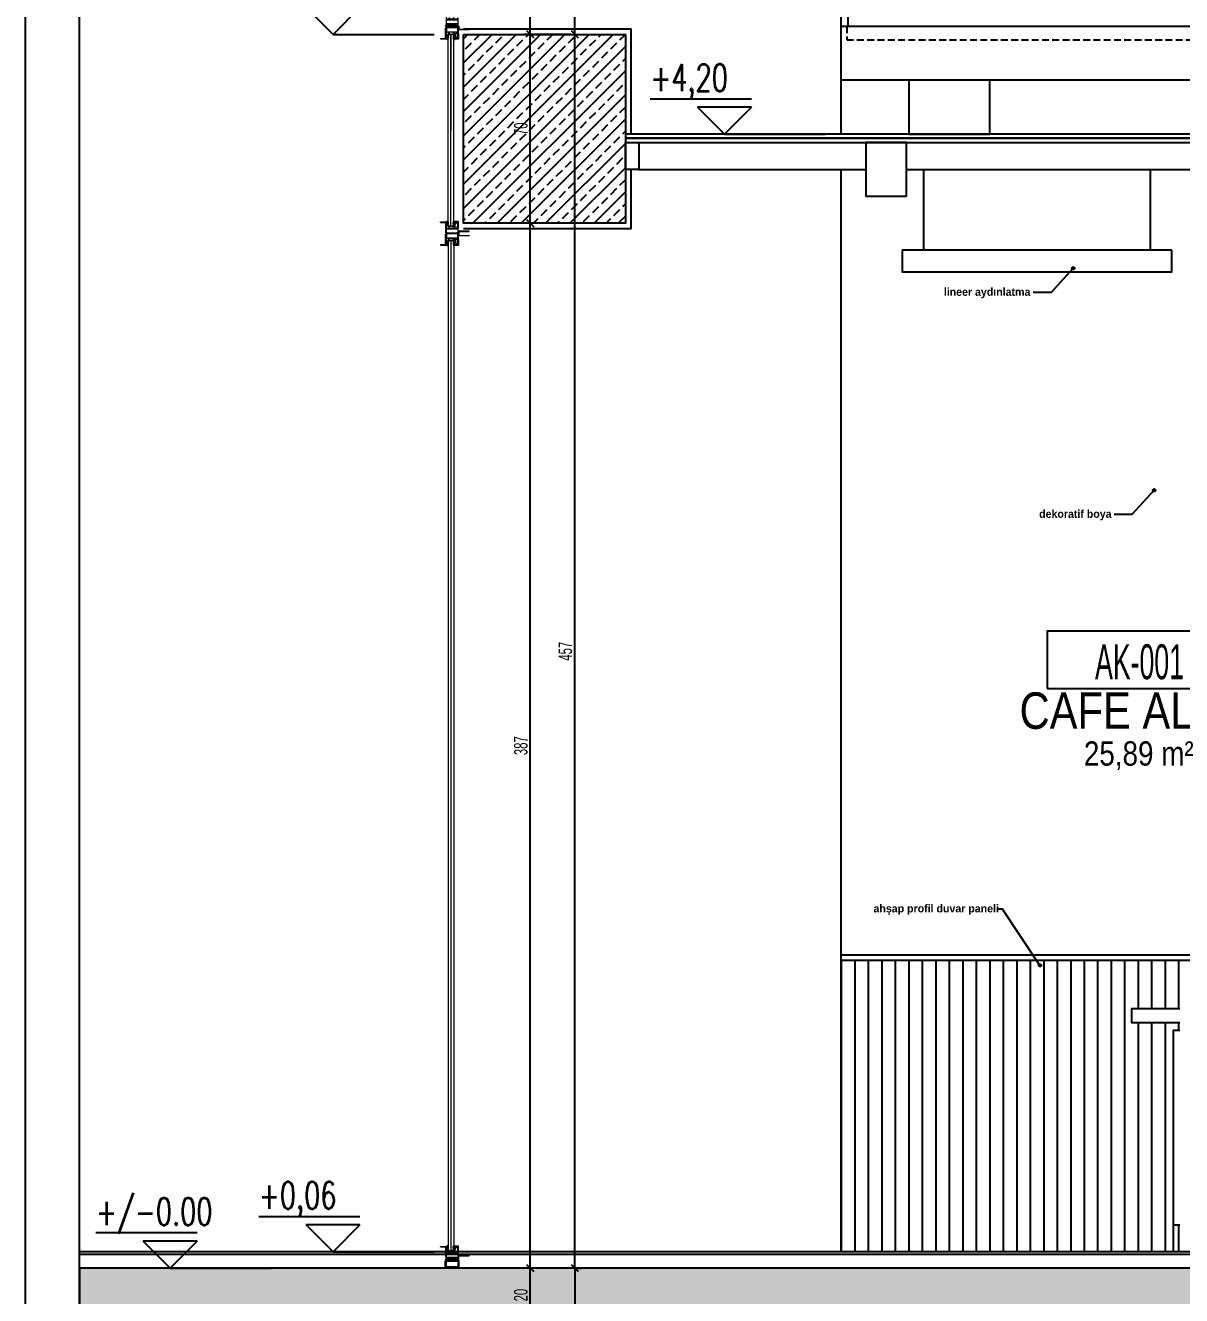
# Model space of a CAD drawing. Header units: millimetres. Extents: x 933584 to 974011, y 4545988 to 4553664.
# Drawn here: x 941327.4 to 941755.8, y 4547008.6 to 4547479.1 of the extents above; entities that cross this region are included whole.
import ezdxf
from ezdxf.enums import TextEntityAlignment as Align

# ---------------------------------------------------------------- set-up
doc = ezdxf.new("R2010")
doc.units = ezdxf.units.MM
doc.set_wipeout_variables(frame=1)
doc.header["$PDMODE"] = 35
for name, pattern in [('568_AVN_KES_01$0$HIDDEN', [0.375, 0.25, -0.125]), ('CENTER', [2, 1.25, -0.25, 0.25, -0.25]), ('CONTINUA', [0]), ('DOT2', [3.175, 0, -3.175]), ('HIDDEN', [9.525, 6.35, -3.175])]:
    doc.linetypes.add(name, pattern=pattern)
doc.layers.get('0').update_dxf_attribs({"color": 255})
doc.layers.get('Defpoints').update_dxf_attribs({"color": 8})
for name, color, linetype in [('0-DMS-50', 143, 'Continuous'), ('0-HSL-HTC_200', 1, 'Continuous'), ('0-HSL-SLD', 252, 'Continuous'), ('0-LNS-SLN', 6, 'Continuous'), ('0-LNS-SPL', 13, '568_AVN_KES_01$0$HIDDEN'), ('0-LNS-VLF', 11, 'Continuous'), ('0-TXT-PBX', 6, 'Continuous'), ('0-TXT-PTX_50', 8, 'Continuous'), ('2-SPS-RCN', 2, 'Continuous'), ('2-SPS-STC', 3, 'Continuous')]:
    doc.layers.add(name, color=color, linetype=linetype)
for name, color, linetype, lineweight in [('al', 7, 'Continuous', 5), ('cl', 7, 'Continuous', 5), ('CM', 4, 'Continuous', 5), ('PL', 1, 'Continuous', 5), ('TİBA_KOT', 171, 'Continuous', 25)]:
    doc.layers.add(name, color=color, linetype=linetype, lineweight=lineweight)
doc.styles.add('Century Gothic_B_3', font='GOTHICB.TTF', dxfattribs={"height": 4})
doc.styles.add('dim_romans_50', font='swissl.ttf', dxfattribs={"width": 0.6, "height": 5})
doc.styles.add('MAHAL YAZISI', font='ARIALN.TTF', dxfattribs={"width": 0.8})
doc.styles.get("Standard").update_dxf_attribs({"font": 'times.ttf'})
doc.styles.add('T_General', font='simplxtw.shx', dxfattribs={"width": 0.7, "height": 200})
doc.dimstyles.new('ONK_dim 1_50', dxfattribs={"dimscale": 5, "dimtxt": 4, "dimasz": 0.5, "dimexe": 0.5, "dimexo": 0.5, "dimgap": 0.2, "dimtad": 1, "dimdec": 1, "dimrnd": 0.5, "dimzin": 9, "dimtxsty": 'dim_romans_50', "dimblk": 'OBLIQUE', "dimcen": 1, "dimclre": 256, "dimclrt": 256, "dimazin": 2, "dimtfac": 1, "dimtdec": 1, "dimtix": 1, "dimtmove": 2, "dimatfit": 3, "dimldrblk": 'OBLIQUE', "dimfxl": 3, "dimfxlon": 1, "dimarcsym": 0})
pattern_1 = [(45, (946624.9096, 4556812.099), (-4.490128, 4.490128), []), (45, (946629.4, 4556812.099), (-4.490128, 4.490128), [3.175, -1.5875])]

# ---------------------------------------------------------------- blocks, each defined once
blk = doc.blocks.new('90-5396-flatten-5')
at = {"layer": 'al', "linetype": 'CONTINUA'}
blk.add_lwpolyline([(-4.35, 1.2), (-4.1, 1.2), (-4.1, 1.46), (-4.2, 1.46), (-4.2, 1.35), (-4.35, 1.35), (-4.35, 1.85), (-4.2, 1.85), (-4.2, 1.74), (-4.1, 1.74), (-4.1, 2), (-4.5, 2), (-4.5, -2.72), (-4.29, -2.72), (-4.2, -2.57), (-4.35, -2.57), (-4.35, -2.27), (-3.51, -2.27), (-3.48, -2.24), (-3.45, -2.27), (-1.03, -2.27), (-1, -2.24), (-0.97, -2.27), (-0.15, -2.27), (-0.15, -2.57), (-0.3, -2.57), (-0.21, -2.72), (0, -2.72), (0, 0), (-0.21, 0), (-0.3, -0.15), (-0.15, -0.15), (-0.15, -0.45), (-1.65, -0.45), (-1.65, -0.15), (-1.5, -0.15), (-1.59, 0), (-1.86, 0), (-1.95, -0.15), (-1.8, -0.15), (-1.8, -0.45), (-3.3, -0.45), (-3.3, -0.15), (-3.15, -0.15), (-3.24, 0), (-3.45, 0), (-3.45, -0.45), (-4.15, -0.45, -0.414214), (-4.35, -0.25)], format="xyb", close=True, dxfattribs=at)
at = {"layer": 'al'}
blk.add_lwpolyline([(-0.15, -2.12), (-4.35, -2.12), (-4.35, -0.6), (-0.15, -0.6)], close=True, dxfattribs=at)
blk = doc.blocks.new('142005-flatten-9')
blk.add_lwpolyline([(0.18, 0.02, -0.610741), (0.21, 0.04), (0.33, -0.11, 0.909168), (0.37, -0.07), (0.18, 0.21), (0.18, 0.42, -0.610741), (0.21, 0.44), (0.33, 0.29, 0.909168), (0.37, 0.33), (0.18, 0.61), (0.18, 0.71, 0.414214), (0.16, 0.73), (0.02, 0.73, 0.414214), (0, 0.71), (0, 0.26), (-0.12, 0.26), (-0.12, 0.31, 0.751626), (-0.17, 0.32), (-0.24, 0.18, 0.289411), (-0.24, 0.08), (-0.17, -0.06, 0.751626), (-0.12, -0.05), (-0.12, 0), (0, 0), (0, -0.3), (-0.12, -0.3, 0.729303), (-0.14, -0.35, -0.080087), (0.31, -0.76, 1.549214), (0.36, -0.73), (0.21, -0.31, 0.005518), (0.18, -0.21)], format="xyb", close=True)
blk = doc.blocks.new('142005-flatten-10')
blk.add_lwpolyline([(-0.18, 0.02, 0.610741), (-0.21, 0.04), (-0.33, -0.11, -0.909168), (-0.37, -0.07), (-0.18, 0.21), (-0.18, 0.42, 0.610741), (-0.21, 0.44), (-0.33, 0.29, -0.909168), (-0.37, 0.33), (-0.18, 0.61), (-0.18, 0.71, -0.414214), (-0.16, 0.73), (-0.02, 0.73, -0.414214), (0, 0.71), (0, 0.26), (0.12, 0.26), (0.12, 0.31, -0.751626), (0.17, 0.32), (0.24, 0.18, -0.289411), (0.24, 0.08), (0.17, -0.06, -0.751626), (0.12, -0.05), (0.12, 0), (0, 0), (0, -0.3), (0.12, -0.3, -0.729303), (0.14, -0.35, 0.080087), (-0.31, -0.76, -1.549214), (-0.36, -0.73), (-0.21, -0.31, -0.005518), (-0.18, -0.21)], format="xyb", close=True)
blk = doc.blocks.new('85-3879T-flatten-5')
blk.add_lwpolyline([(-0.17, -0.15, -0.402552), (-0.12, -0.2), (-0.05, -1.85, -0.425972), (-0.1, -1.9), (-0.3, -1.9, 0.414214), (-0.35, -1.95), (-0.35, -2.21), (-0.42, -2.33, 0.414214), (-0.41, -2.39), (-0.39, -2.4, 0.414214), (-0.34, -2.38), (-0.22, -2.18), (-0.25, -2.15), (-0.25, -2), (0.05, -2), (0, 0), (-1.3, 0), (-1.3, -0.26), (-1.2, -0.26), (-1.2, -0.15), (-1.05, -0.15), (-1.05, -0.65), (-1.2, -0.65), (-1.2, -0.54), (-1.3, -0.54), (-1.3, -1.96, -0.414214), (-1.35, -2.01), (-1.4, -2.01, 0.414214), (-1.45, -2.06), (-1.45, -2.17), (-1.55, -2.17), (-1.4, -2.43, 0.414214), (-1.35, -2.45), (-1.33, -2.44, 0.414214), (-1.31, -2.38), (-1.34, -2.33), (-1.34, -2.12, 0.394805), (-1.2, -1.97), (-1.2, -0.8, -0.414214), (-1.15, -0.75), (-1, -0.75, 0.414214), (-0.95, -0.7), (-0.95, -0.2, -0.414214), (-0.9, -0.15)], format="xyb", close=True)
blk = doc.blocks.new('90-5396-flatten-6')
at = {"layer": 'al', "linetype": 'CONTINUA'}
blk.add_lwpolyline([(-4.35, 1.2), (-4.1, 1.2), (-4.1, 1.46), (-4.2, 1.46), (-4.2, 1.35), (-4.35, 1.35), (-4.35, 1.85), (-4.2, 1.85), (-4.2, 1.74), (-4.1, 1.74), (-4.1, 2), (-4.5, 2), (-4.5, -2.72), (-4.29, -2.72), (-4.2, -2.57), (-4.35, -2.57), (-4.35, -2.27), (-3.51, -2.27), (-3.48, -2.24), (-3.45, -2.27), (-1.03, -2.27), (-1, -2.24), (-0.97, -2.27), (-0.15, -2.27), (-0.15, -2.57), (-0.3, -2.57), (-0.21, -2.72), (0, -2.72), (0, 0), (-0.21, 0), (-0.3, -0.15), (-0.15, -0.15), (-0.15, -0.45), (-1.65, -0.45), (-1.65, -0.15), (-1.5, -0.15), (-1.59, 0), (-1.86, 0), (-1.95, -0.15), (-1.8, -0.15), (-1.8, -0.45), (-3.3, -0.45), (-3.3, -0.15), (-3.15, -0.15), (-3.24, 0), (-3.45, 0), (-3.45, -0.45), (-4.15, -0.45, -0.414214), (-4.35, -0.25)], format="xyb", close=True, dxfattribs=at)
at = {"layer": 'al'}
blk.add_lwpolyline([(-0.15, -2.12), (-4.35, -2.12), (-4.35, -0.6), (-0.15, -0.6)], close=True, dxfattribs=at)
blk = doc.blocks.new('142005-flatten-11')
blk.add_lwpolyline([(0.18, 0.02, -0.610741), (0.21, 0.04), (0.33, -0.11, 0.909168), (0.37, -0.07), (0.18, 0.21), (0.18, 0.42, -0.610741), (0.21, 0.44), (0.33, 0.29, 0.909168), (0.37, 0.33), (0.18, 0.61), (0.18, 0.71, 0.414214), (0.16, 0.73), (0.02, 0.73, 0.414214), (0, 0.71), (0, 0.26), (-0.12, 0.26), (-0.12, 0.31, 0.751626), (-0.17, 0.32), (-0.24, 0.18, 0.289411), (-0.24, 0.08), (-0.17, -0.06, 0.751626), (-0.12, -0.05), (-0.12, 0), (0, 0), (0, -0.3), (-0.12, -0.3, 0.729303), (-0.14, -0.35, -0.080087), (0.31, -0.76, 1.549214), (0.36, -0.73), (0.21, -0.31, 0.005518), (0.18, -0.21)], format="xyb", close=True)
blk = doc.blocks.new('142005-flatten-12')
blk.add_lwpolyline([(-0.18, 0.02, 0.610741), (-0.21, 0.04), (-0.33, -0.11, -0.909168), (-0.37, -0.07), (-0.18, 0.21), (-0.18, 0.42, 0.610741), (-0.21, 0.44), (-0.33, 0.29, -0.909168), (-0.37, 0.33), (-0.18, 0.61), (-0.18, 0.71, -0.414214), (-0.16, 0.73), (-0.02, 0.73, -0.414214), (0, 0.71), (0, 0.26), (0.12, 0.26), (0.12, 0.31, -0.751626), (0.17, 0.32), (0.24, 0.18, -0.289411), (0.24, 0.08), (0.17, -0.06, -0.751626), (0.12, -0.05), (0.12, 0), (0, 0), (0, -0.3), (0.12, -0.3, -0.729303), (0.14, -0.35, 0.080087), (-0.31, -0.76, -1.549214), (-0.36, -0.73), (-0.21, -0.31, -0.005518), (-0.18, -0.21)], format="xyb", close=True)
blk = doc.blocks.new('85-3879T-flatten-6')
blk.add_lwpolyline([(-0.17, -0.15, -0.402552), (-0.12, -0.2), (-0.05, -1.85, -0.425972), (-0.1, -1.9), (-0.3, -1.9, 0.414214), (-0.35, -1.95), (-0.35, -2.21), (-0.42, -2.33, 0.414214), (-0.41, -2.39), (-0.39, -2.4, 0.414214), (-0.34, -2.38), (-0.22, -2.18), (-0.25, -2.15), (-0.25, -2), (0.05, -2), (0, 0), (-1.3, 0), (-1.3, -0.26), (-1.2, -0.26), (-1.2, -0.15), (-1.05, -0.15), (-1.05, -0.65), (-1.2, -0.65), (-1.2, -0.54), (-1.3, -0.54), (-1.3, -1.96, -0.414214), (-1.35, -2.01), (-1.4, -2.01, 0.414214), (-1.45, -2.06), (-1.45, -2.17), (-1.55, -2.17), (-1.4, -2.43, 0.414214), (-1.35, -2.45), (-1.33, -2.44, 0.414214), (-1.31, -2.38), (-1.34, -2.33), (-1.34, -2.12, 0.394805), (-1.2, -1.97), (-1.2, -0.8, -0.414214), (-1.15, -0.75), (-1, -0.75, 0.414214), (-0.95, -0.7), (-0.95, -0.2, -0.414214), (-0.9, -0.15)], format="xyb", close=True)
blk = doc.blocks.new('cvbxdb')
at = {"layer": '0-DMS-50'}
h = blk.add_hatch(dxfattribs=at)
h.set_pattern_fill('DELTA', color=256, scale=0.03)
h.set_pattern_definition([(30, (-20031.252, -6621.5032), (8e-09, 4.571999986), [1.524, -3.048]), (30, (-20032.572, -6619.2172), (8e-09, 4.571999986), [1.524, -3.048]), (90, (-20031.252, -6618.4552), (-3.95946813, 2.286), [1.524, -3.048]), (90, (-20028.6125, -6618.4552), (-3.95946813, 2.286), [1.524, -3.048]), (150, (-20031.252, -6621.5032), (-3.959468138, -2.285999986), [1.524, -3.048]), (150, (-20032.572, -6619.2172), (-3.959468138, -2.285999986), [1.524, -3.048])])
h.paths.add_polyline_path([(949733.34, 4544435.16), (949733.88, 4544439.24), (949733.34, 4544443.32), (949731.76, 4544447.13), (949729.26, 4544450.39), (949725.99, 4544452.9), (949722.19, 4544454.47), (949718.11, 4544455.01), (949484.51, 4544455.01), (949480.43, 4544454.47), (949476.63, 4544452.9), (949473.36, 4544450.39), (949470.86, 4544447.13), (949469.28, 4544443.32), (949468.75, 4544439.24), (949469.28, 4544435.16), (949470.86, 4544431.36), (949473.36, 4544428.1), (949476.63, 4544425.59), (949480.43, 4544424.02), (949484.51, 4544423.48), (949718.11, 4544423.48), (949722.19, 4544424.02), (949725.99, 4544425.59), (949729.26, 4544428.1), (949731.76, 4544431.36)])
blk.add_lwpolyline([(949458.81, 4544397.24), (949458.81, 4544400.74, -0.414214), (949460.81, 4544402.74), (949741.81, 4544402.74, -0.414214), (949743.81, 4544400.74), (949743.81, 4544397.24)], format="xyb", dxfattribs=at)
at = {"layer": '0-LNS-SLN'}
for p, q in [((949472.84, 4544450.91), (949476.26, 4544453.53)), ((949476.63, 4544452.9), (949473.36, 4544450.39)), ((949476.26, 4544453.53), (949480.24, 4544455.18)), ((949480.43, 4544454.47), (949476.63, 4544452.9)), ((949480.24, 4544455.18), (949484.51, 4544455.74)), ((949484.51, 4544455.01), (949480.43, 4544454.47)), ((949718.11, 4544455.74), (949484.51, 4544455.74)), ((949718.11, 4544455.01), (949484.51, 4544455.01)), ((949718.11, 4544455.74), (949722.38, 4544455.18)), ((949722.19, 4544454.47), (949718.11, 4544455.01)), ((949725.99, 4544452.9), (949722.19, 4544454.47)), ((949722.38, 4544455.18), (949726.36, 4544453.53)), ((949729.26, 4544450.39), (949725.99, 4544452.9)), ((949726.36, 4544453.53), (949729.78, 4544450.91)), ((949470.22, 4544447.49), (949472.84, 4544450.91)), ((949473.36, 4544450.39), (949470.86, 4544447.13)), ((949731.76, 4544447.13), (949729.26, 4544450.39)), ((949729.78, 4544450.91), (949732.4, 4544447.49)), ((949468.01, 4544439.24), (949468.57, 4544443.52)), ((949468.57, 4544443.52), (949470.22, 4544447.49)), ((949470.86, 4544447.13), (949469.28, 4544443.32)), ((949733.34, 4544443.32), (949731.76, 4544447.13)), ((949732.4, 4544447.49), (949734.05, 4544443.52)), ((949734.05, 4544443.52), (949734.61, 4544439.24)), ((949468.57, 4544434.97), (949468.01, 4544439.24)), ((949469.28, 4544443.32), (949468.75, 4544439.24)), ((949468.75, 4544439.24), (949469.28, 4544435.16)), ((949733.88, 4544439.24), (949733.34, 4544443.32)), ((949733.34, 4544435.16), (949733.88, 4544439.24)), ((949734.61, 4544439.24), (949734.05, 4544434.97)), ((949470.22, 4544430.99), (949468.57, 4544434.97)), ((949469.28, 4544435.16), (949470.86, 4544431.36)), ((949731.76, 4544431.36), (949733.34, 4544435.16)), ((949734.05, 4544434.97), (949732.4, 4544430.99)), ((949472.84, 4544427.58), (949470.22, 4544430.99)), ((949470.86, 4544431.36), (949473.36, 4544428.1)), ((949729.26, 4544428.1), (949731.76, 4544431.36)), ((949732.4, 4544430.99), (949729.78, 4544427.58)), ((949476.26, 4544424.96), (949472.84, 4544427.58)), ((949473.36, 4544428.1), (949476.63, 4544425.59)), ((949480.24, 4544423.31), (949476.26, 4544424.96)), ((949476.63, 4544425.59), (949480.43, 4544424.02)), ((949722.19, 4544424.02), (949725.99, 4544425.59)), ((949726.36, 4544424.96), (949722.38, 4544423.31)), ((949725.99, 4544425.59), (949729.26, 4544428.1)), ((949729.78, 4544427.58), (949726.36, 4544424.96)), ((949484.51, 4544422.74), (949480.24, 4544423.31)), ((949480.43, 4544424.02), (949484.51, 4544423.48)), ((949484.51, 4544423.48), (949718.11, 4544423.48)), ((949484.51, 4544422.74), (949718.11, 4544422.74)), ((949718.11, 4544423.48), (949722.19, 4544424.02)), ((949722.38, 4544423.31), (949718.11, 4544422.74))]:
    blk.add_line(p, q, dxfattribs=at)
blk.add_lwpolyline([(949733.34, 4544435.16), (949733.88, 4544439.24), (949733.34, 4544443.32), (949731.76, 4544447.13), (949729.26, 4544450.39), (949725.99, 4544452.9), (949722.19, 4544454.47), (949718.11, 4544455.01), (949484.51, 4544455.01), (949480.43, 4544454.47), (949476.63, 4544452.9), (949473.36, 4544450.39), (949470.86, 4544447.13), (949469.28, 4544443.32), (949468.75, 4544439.24), (949469.28, 4544435.16), (949470.86, 4544431.36), (949473.36, 4544428.1), (949476.63, 4544425.59), (949480.43, 4544424.02), (949484.51, 4544423.48), (949718.11, 4544423.48), (949722.19, 4544424.02), (949725.99, 4544425.59), (949729.26, 4544428.1), (949731.76, 4544431.36)], close=True, dxfattribs=at)
for points in [[(949746.31, 4544397.24), (949746.31, 4544377.24), (949456.31, 4544377.24), (949456.31, 4544397.24), (949746.31, 4544397.24)], [(949481.31, 4544377.24), (949481.31, 4544357.24), (949511.31, 4544357.24), (949511.31, 4544377.24)], [(949616.31, 4544377.24), (949616.31, 4544357.24), (949586.31, 4544357.24), (949586.31, 4544377.24)], [(949721.31, 4544377.24), (949721.31, 4544357.24), (949691.31, 4544357.24), (949691.31, 4544377.24)]]:
    blk.add_lwpolyline(points, dxfattribs=at)
at = {"layer": '0-LNS-SLN', "linetype": 'HIDDEN', "ltscale": 0.4}
blk.add_lwpolyline([(949458.31, 4544397.24), (949458.31, 4544392.24), (949744.31, 4544392.24), (949744.31, 4544397.24)], dxfattribs=at)
blk = doc.blocks.new('MAHAL_KODU')
at = {"layer": '0-TXT-PTX_50'}
for tag, height, p in [('MEKAN_ADI', 0.3, (0, -0.65)), ('ALAN', 0.2, (0, -0.95))]:
    blk.add_attdef(tag, text='', height=height, dxfattribs=at).set_placement(p, align=Align.MIDDLE_CENTER)
at = {"linetype": 'DOT2', "ltscale": 10000}
blk.add_wipeout([(-0.748, 0.049), (0.721, 0.049), (0.722, -0.423), (-0.752, -0.425)], dxfattribs=at)
at = {"layer": '0-TXT-PBX'}
blk.add_lwpolyline([(-0.748, -0.422), (0.721, -0.422), (0.721, 0.049), (-0.748, 0.049)], close=True, dxfattribs=at)
at = {"layer": '0-TXT-PTX_50'}
blk.add_attdef('MAHAL_KODU', text='', height=0.3, dxfattribs=at).set_placement((0, -0.2), align=Align.MIDDLE_CENTER)
blk = doc.blocks.new('SLV-FNS')
at = {"layer": 'TİBA_KOT'}
for p, q in [((-250, 260), (-1000, 260)), ((-450, 0), (-650, 200)), ((-250, 200), (-650, 200)), ((-250, 200), (-450, 0)), ((-450, 0), (300, 0))]:
    blk.add_line(p, q, dxfattribs=at)
at = {"layer": 'TİBA_KOT', "color": 8, "style": 'T_General', "width": 0.7}
blk.add_attdef('INCE', (-1000, 319.1), '', height=200, dxfattribs=at)
blk = doc.blocks.new('_Oblique')
at = {"color": 0, "linetype": 'ByBlock', "lineweight": -2}
blk.add_line((-0.5, -0.5), (0.5, 0.5), dxfattribs=at)
blk = doc.blocks.new('*D2907')
at = {"layer": '0-DMS-50', "lineweight": -2}
for p, q in [((941529.49, 4547018.78), (941511.99, 4547018.78)), ((941529.49, 4546998.78), (941511.99, 4546998.78))]:
    blk.add_line(p, q, dxfattribs=at)
at = {"layer": '0-DMS-50', "color": 0, "lineweight": -2}
blk.add_line((941514.49, 4546998.78), (941514.49, 4547018.78), dxfattribs=at)
at = {"layer": 'Defpoints', "color": 0}
for p in [(941514.49, 4547018.78), (941549.73, 4547018.78), (941549.73, 4546998.78)]:
    blk.add_point(p, dxfattribs=at)
at = {"layer": '0-DMS-50', "color": 0, "linetype": 'ByBlock', "lineweight": -2, "xscale": 2.5, "yscale": 2.5, "zscale": 2.5}
for p, rotation in [((941514.49, 4547018.78), 90), ((941514.49, 4546998.78), 270)]:
    blk.add_blockref('_Oblique', p, dxfattribs=dict(at, rotation=rotation))
at = {"layer": '0-DMS-50', "insert": (941510.99, 4547008.78), "char_height": 5, "attachment_point": 5, "rotation": 90, "style": 'dim_romans_50'}
blk.add_mtext('20', dxfattribs=at)
blk = doc.blocks.new('*D2908')
at = {"layer": '0-DMS-50', "lineweight": -2}
for p, q in [((941529.49, 4547405.78), (941511.99, 4547405.78)), ((941529.49, 4547018.78), (941511.99, 4547018.78))]:
    blk.add_line(p, q, dxfattribs=at)
at = {"layer": '0-DMS-50', "color": 0, "lineweight": -2}
blk.add_line((941514.49, 4547018.78), (941514.49, 4547405.78), dxfattribs=at)
at = {"layer": 'Defpoints', "color": 0}
for p in [(941514.49, 4547405.78), (941549.73, 4547405.78), (941549.73, 4547018.78)]:
    blk.add_point(p, dxfattribs=at)
at = {"layer": '0-DMS-50', "color": 0, "linetype": 'ByBlock', "lineweight": -2, "xscale": 2.5, "yscale": 2.5, "zscale": 2.5}
for p, rotation in [((941514.49, 4547405.78), 90), ((941514.49, 4547018.78), 270)]:
    blk.add_blockref('_Oblique', p, dxfattribs=dict(at, rotation=rotation))
at = {"layer": '0-DMS-50', "insert": (941510.99, 4547212.28), "char_height": 5, "attachment_point": 5, "rotation": 90, "style": 'dim_romans_50'}
blk.add_mtext('387', dxfattribs=at)
blk = doc.blocks.new('*D2909')
at = {"layer": '0-DMS-50', "lineweight": -2}
for p, q in [((941529.49, 4547475.78), (941511.99, 4547475.78)), ((941529.49, 4547405.78), (941511.99, 4547405.78))]:
    blk.add_line(p, q, dxfattribs=at)
at = {"layer": '0-DMS-50', "color": 0, "lineweight": -2}
blk.add_line((941514.49, 4547405.78), (941514.49, 4547475.78), dxfattribs=at)
at = {"layer": 'Defpoints', "color": 0}
for p in [(941514.49, 4547475.78), (941549.73, 4547475.78), (941549.73, 4547405.78)]:
    blk.add_point(p, dxfattribs=at)
at = {"layer": '0-DMS-50', "color": 0, "linetype": 'ByBlock', "lineweight": -2, "xscale": 2.5, "yscale": 2.5, "zscale": 2.5}
for p, rotation in [((941514.49, 4547475.78), 90), ((941514.49, 4547405.78), 270)]:
    blk.add_blockref('_Oblique', p, dxfattribs=dict(at, rotation=rotation))
at = {"layer": '0-DMS-50', "insert": (941510.99, 4547440.78), "char_height": 5, "attachment_point": 5, "rotation": 90, "style": 'dim_romans_50'}
blk.add_mtext('70', dxfattribs=at)
blk = doc.blocks.new('*D2910')
at = {"layer": '0-DMS-50', "lineweight": -2}
for p, q in [((941529.49, 4547788.78), (941511.99, 4547788.78)), ((941529.49, 4547475.78), (941511.99, 4547475.78))]:
    blk.add_line(p, q, dxfattribs=at)
at = {"layer": '0-DMS-50', "color": 0, "lineweight": -2}
blk.add_line((941514.49, 4547475.78), (941514.49, 4547788.78), dxfattribs=at)
at = {"layer": 'Defpoints', "color": 0}
for p in [(941514.49, 4547788.78), (941549.73, 4547788.78), (941549.73, 4547475.78)]:
    blk.add_point(p, dxfattribs=at)
at = {"layer": '0-DMS-50', "color": 0, "linetype": 'ByBlock', "lineweight": -2, "xscale": 2.5, "yscale": 2.5, "zscale": 2.5}
for p, rotation in [((941514.49, 4547788.78), 90), ((941514.49, 4547475.78), 270)]:
    blk.add_blockref('_Oblique', p, dxfattribs=dict(at, rotation=rotation))
at = {"layer": '0-DMS-50', "insert": (941510.99, 4547632.28), "char_height": 5, "attachment_point": 5, "rotation": 90, "style": 'dim_romans_50'}
blk.add_mtext('313', dxfattribs=at)
blk = doc.blocks.new('*D2913')
at = {"layer": '0-DMS-50', "lineweight": -2}
for p, q in [((941530.99, 4547475.78), (941533.49, 4547475.78)), ((941530.99, 4547018.78), (941533.49, 4547018.78))]:
    blk.add_line(p, q, dxfattribs=at)
at = {"layer": '0-DMS-50', "color": 0, "lineweight": -2}
blk.add_line((941530.99, 4547018.78), (941530.99, 4547475.78), dxfattribs=at)
at = {"layer": 'Defpoints', "color": 0}
for p in [(941529.49, 4547475.78), (941530.99, 4547475.78), (941529.49, 4547018.78)]:
    blk.add_point(p, dxfattribs=at)
at = {"layer": '0-DMS-50', "color": 0, "linetype": 'ByBlock', "lineweight": -2, "xscale": 2.5, "yscale": 2.5, "zscale": 2.5}
for p, rotation in [((941530.99, 4547475.78), 90), ((941530.99, 4547018.78), 270)]:
    blk.add_blockref('_Oblique', p, dxfattribs=dict(at, rotation=rotation))
at = {"layer": '0-DMS-50', "insert": (941527.49, 4547247.28), "char_height": 5, "attachment_point": 5, "rotation": 90, "style": 'dim_romans_50'}
blk.add_mtext('457', dxfattribs=at)
blk = doc.blocks.new('*D2914')
at = {"layer": '0-DMS-50', "color": 0, "lineweight": -2}
blk.add_line((941530.99, 4547475.78), (941530.99, 4547858.78), dxfattribs=at)
at = {"layer": '0-DMS-50', "lineweight": -2}
for p, q in [((941533.49, 4547858.78), (941533.49, 4547858.78)), ((941530.99, 4547475.78), (941533.49, 4547475.78))]:
    blk.add_line(p, q, dxfattribs=at)
at = {"layer": 'Defpoints', "color": 0}
for p in [(941530.99, 4547858.78), (941530.99, 4547858.78), (941529.49, 4547475.78)]:
    blk.add_point(p, dxfattribs=at)
at = {"layer": '0-DMS-50', "color": 0, "linetype": 'ByBlock', "lineweight": -2, "xscale": 2.5, "yscale": 2.5, "zscale": 2.5}
for p, rotation in [((941530.99, 4547858.78), 90), ((941530.99, 4547475.78), 270)]:
    blk.add_blockref('_Oblique', p, dxfattribs=dict(at, rotation=rotation))
at = {"layer": '0-DMS-50', "insert": (941527.49, 4547667.28), "char_height": 5, "attachment_point": 5, "rotation": 90, "style": 'dim_romans_50'}
blk.add_mtext('383', dxfattribs=at)
blk = doc.blocks.new('*D2915')
at = {"layer": '0-DMS-50', "lineweight": -2}
for p, q in [((941530.99, 4547018.78), (941533.49, 4547018.78)), ((941528.74, 4546594.78), (941533.49, 4546594.78))]:
    blk.add_line(p, q, dxfattribs=at)
at = {"layer": '0-DMS-50', "color": 0, "lineweight": -2}
blk.add_line((941530.99, 4547018.78), (941530.99, 4546594.78), dxfattribs=at)
at = {"layer": 'Defpoints', "color": 0}
for p in [(941529.49, 4547018.78), (941526.24, 4546594.78), (941530.99, 4546594.78)]:
    blk.add_point(p, dxfattribs=at)
at = {"layer": '0-DMS-50', "color": 0, "linetype": 'ByBlock', "lineweight": -2, "xscale": 2.5, "yscale": 2.5, "zscale": 2.5}
for p, rotation in [((941530.99, 4547018.78), 90), ((941530.99, 4546594.78), 270)]:
    blk.add_blockref('_Oblique', p, dxfattribs=dict(at, rotation=rotation))
at = {"layer": '0-DMS-50', "insert": (941527.49, 4546806.78), "char_height": 5, "attachment_point": 5, "rotation": 90, "style": 'dim_romans_50'}
blk.add_mtext('424', dxfattribs=at)

msp = doc.modelspace()

# ---------------------------------------------------------------- hatches: boundary and pattern name
at = {"layer": '0-HSL-HTC_200'}
h = msp.add_hatch(dxfattribs=at)
h.set_pattern_fill('ANSI33', color=256)
h.set_pattern_definition(pattern_1)
h.paths.add_polyline_path([(941489.73, 4547475.78), (941549.73, 4547475.78), (941549.73, 4547405.78), (941489.73, 4547405.78), (941489.73, 4547455.78)])
h = msp.add_hatch(dxfattribs=at)
h.set_pattern_fill('ANSI33', color=256)
h.set_pattern_definition(pattern_1)
h.paths.add_polyline_path([(942293.73, 4547018.78), (941347.39, 4547018.78), (941347.39, 4546998.78), (941489.73, 4546998.78), (941489.73, 4546948.78), (941549.73, 4546948.78), (941549.73, 4546998.78), (942224.73, 4546998.78), (942224.73, 4546948.78), (942293.73, 4546948.78), (942293.73, 4546998.78), (942791.73, 4546998.78), (942791.73, 4547018.78)])
at = {"layer": '0-LNS-VLF', "linetype": 'HIDDEN', "ltscale": 0.5}
h = msp.add_hatch(color=256, dxfattribs=at)
h.dxf.hatch_style = 1
edge = h.paths.add_edge_path()
edge.add_arc((941715.68, 4547389.15), 0.467, 0, 360)
h = msp.add_hatch(color=256, dxfattribs=at)
h.dxf.hatch_style = 1
edge = h.paths.add_edge_path()
edge.add_arc((941745.65, 4547306.91), 0.467, 0, 360)
h = msp.add_hatch(color=256, dxfattribs=at)
h.dxf.hatch_style = 1
edge = h.paths.add_edge_path()
edge.add_arc((941703.35, 4547130.89), 0.467, 0, 360)

# ---------------------------------------------------------------- linework, layer by layer
at = {"color": 0}
for points in [[(941327.39, 4547963.85), (943427.39, 4547963.85), (943427.39, 4546463.85), (941327.39, 4546463.85)], [(941347.39, 4547943.85), (943407.39, 4547943.85), (943407.39, 4546483.85), (941347.39, 4546483.85)]]:
    msp.add_lwpolyline(points, close=True, dxfattribs=at)
at = {"linetype": 'CENTER', "ltscale": 50}
msp.add_lwpolyline([(941347.39, 4546483.85), (941347.39, 4547943.85)], dxfattribs=at)
at = {"layer": '0-DMS-50'}
for points in [[(941629.73, 4547134.78), (942222.73, 4547134.78)], [(941629.73, 4547132.78), (942222.73, 4547132.78)], [(941634.73, 4547132.78), (941634.73, 4547024.78)], [(941639.73, 4547132.78), (941639.73, 4547024.78)], [(941644.73, 4547132.78), (941644.73, 4547024.78)], [(941649.73, 4547132.78), (941649.73, 4547024.78)], [(941654.73, 4547132.78), (941654.73, 4547024.78)], [(941659.73, 4547132.78), (941659.73, 4547024.78)], [(941664.73, 4547132.78), (941664.73, 4547024.78)], [(941669.73, 4547132.78), (941669.73, 4547024.78)], [(941674.73, 4547132.78), (941674.73, 4547024.78)], [(941679.73, 4547132.78), (941679.73, 4547024.78)], [(941684.73, 4547132.78), (941684.73, 4547024.78)], [(941689.73, 4547132.78), (941689.73, 4547024.78)], [(941694.73, 4547132.78), (941694.73, 4547024.78)], [(941699.73, 4547132.78), (941699.73, 4547024.78)], [(941704.73, 4547132.78), (941704.73, 4547024.78)], [(941709.73, 4547132.78), (941709.73, 4547024.78)], [(941714.73, 4547132.78), (941714.73, 4547024.78)], [(941719.73, 4547132.78), (941719.73, 4547024.78)], [(941724.73, 4547132.78), (941724.73, 4547024.78)], [(941729.73, 4547132.78), (941729.73, 4547024.78)], [(941734.73, 4547132.78), (941734.73, 4547024.78)], [(941739.73, 4547132.78), (941739.73, 4547114.78)], [(941744.73, 4547132.78), (941744.73, 4547114.78)], [(941749.73, 4547132.78), (941749.73, 4547114.78)], [(941754.73, 4547132.78), (941754.73, 4547114.78)], [(941739.73, 4547109.78), (941739.73, 4547024.78)], [(941744.73, 4547109.78), (941744.73, 4547024.78)], [(941749.73, 4547109.78), (941749.73, 4547024.78)]]:
    msp.add_lwpolyline(points, dxfattribs=at)
at = {"layer": '0-HSL-HTC_200', "color": 8}
for points in [[(941629.73, 4547438.78), (941629.73, 4547838.78)], [(941629.73, 4547024.78), (941629.73, 4547425.78)]]:
    msp.add_lwpolyline(points, dxfattribs=at)
at = {"layer": '0-HSL-SLD'}
for points in [[(941629.73, 4547132.78), (941629.73, 4547024.78)], [(941755.21, 4547114.78), (941737.21, 4547114.78), (941737.21, 4547109.78), (941755.21, 4547109.78)], [(941755.21, 4547106.78), (941752.69, 4547106.78), (941752.69, 4547034.78), (941755.21, 4547034.78)], [(941754.73, 4547109.78), (941754.73, 4547106.78)], [(941752.69, 4547034.78), (941752.69, 4547024.78)], [(941754.73, 4547034.78), (941754.73, 4547024.78)]]:
    msp.add_lwpolyline(points, dxfattribs=at)
at = {"layer": '0-LNS-SLN'}
for points in [[(941660.27, 4547395.78), (941660.27, 4547425.78)], [(941744.27, 4547395.78), (941744.27, 4547425.78)], [(941752.27, 4547395.78), (941652.27, 4547395.78), (941652.27, 4547387.78), (941752.27, 4547387.78), (941752.27, 4547395.78)]]:
    msp.add_lwpolyline(points, dxfattribs=at)
at = {"layer": '0-LNS-SPL', "linetype": 'ByBlock', "ltscale": 0.5}
for points in [[(941489.73, 4547477.78), (941551.73, 4547477.78), (941551.73, 4547438.78)], [(941551.73, 4547425.78), (941551.73, 4547403.78), (941489.73, 4547403.78)]]:
    msp.add_lwpolyline(points, dxfattribs=at)
at = {"layer": '0-LNS-SPL', "linetype": 'ByBlock'}
for points in [[(941939.31, 4547437.28), (941939.31, 4547438.78), (941549.73, 4547438.78), (941549.73, 4547437.28)], [(941939.31, 4547435.78), (941939.31, 4547437.28), (941549.73, 4547437.28), (941549.73, 4547435.78)]]:
    msp.add_lwpolyline(points, close=True, dxfattribs=at)
for points in [[(941554.73, 4547435.78), (941638.84, 4547435.78)], [(941653.84, 4547435.78), (941924.31, 4547435.78)], [(942293.73, 4547024.78), (941347.39, 4547024.78)], [(942293.73, 4547023.78), (941347.39, 4547023.78)]]:
    msp.add_lwpolyline(points, dxfattribs=at)
at = {"layer": '0-LNS-VLF', "ltscale": 0.5}
for points in [[(941715.68, 4547389.15), (941707.45, 4547380.1), (941700.89, 4547380.1)], [(941745.65, 4547306.91), (941737.42, 4547297.86), (941730.87, 4547297.86)], [(941703.35, 4547130.89), (941689.49, 4547151.7), (941687.92, 4547151.7)]]:
    msp.add_lwpolyline(points, dxfattribs=at)
at = {"layer": '0-LNS-VLF', "linetype": 'HIDDEN', "ltscale": 0.5}
for centre in [(941715.68, 4547389.15), (941745.65, 4547306.91), (941703.35, 4547130.89)]:
    msp.add_circle(centre, 0.467, dxfattribs=at)
at = {"layer": '2-SPS-RCN'}
msp.add_lwpolyline([(941489.73, 4547475.78), (941549.73, 4547475.78), (941549.73, 4547405.78), (941489.73, 4547405.78), (941489.73, 4547455.78), (941489.73, 4547455.78), (941489.73, 4547475.78)], close=True, dxfattribs=at)
msp.add_lwpolyline([(942293.73, 4547018.78), (941347.39, 4547018.78), (941347.39, 4546998.78), (941489.73, 4546998.78), (941489.73, 4546948.78), (941549.73, 4546948.78), (941549.73, 4546998.78), (942224.73, 4546998.78), (942224.73, 4546948.78), (942293.73, 4546948.78), (942293.73, 4546998.78), (942791.73, 4546998.78), (942791.73, 4547018.78), (942293.73, 4547018.78)], dxfattribs=at)
at = {"layer": '2-SPS-STC'}
for points in [[(941549.73, 4547435.78), (941554.73, 4547435.78), (941554.73, 4547425.78), (941549.73, 4547425.78)], [(941653.84, 4547415.78), (941653.84, 4547435.78), (941638.84, 4547435.78), (941638.84, 4547415.78), (941653.84, 4547415.78)]]:
    msp.add_lwpolyline(points, close=True, dxfattribs=at)
for points in [[(941554.73, 4547425.78), (941638.84, 4547425.78)], [(941653.84, 4547425.78), (941924.31, 4547425.78)]]:
    msp.add_lwpolyline(points, dxfattribs=at)
at = {"layer": 'al'}
for points in [[(941491.79, 4547477.45), (941487.79, 4547477.45), (941487.79, 4547477.49), (941487.79, 4547477.49), (941487.8, 4547478.8), (941488, 4547478.8), (941487.99, 4547477.65), (941491.79, 4547477.65)], [(941491.79, 4547477.45), (941487.79, 4547477.45), (941487.79, 4547477.49), (941487.79, 4547477.49), (941487.8, 4547478.8), (941488, 4547478.8), (941487.99, 4547477.65), (941491.79, 4547477.65)], [(941491.78, 4547402.93), (941487.79, 4547402.93), (941487.79, 4547402.88), (941487.79, 4547402.88), (941487.8, 4547401.58), (941487.99, 4547401.58), (941487.99, 4547402.73), (941491.78, 4547402.73)], [(941491.78, 4547402.93), (941487.79, 4547402.93), (941487.79, 4547402.88), (941487.79, 4547402.88), (941487.8, 4547401.58), (941487.99, 4547401.58), (941487.99, 4547402.73), (941491.78, 4547402.73)], [(941491.78, 4547401.1), (941487.79, 4547401.1), (941487.79, 4547401.15), (941487.79, 4547401.15), (941487.8, 4547402.45), (941487.99, 4547402.45), (941487.99, 4547401.3), (941491.78, 4547401.3)], [(941491.78, 4547401.1), (941487.79, 4547401.1), (941487.79, 4547401.15), (941487.79, 4547401.15), (941487.8, 4547402.45), (941487.99, 4547402.45), (941487.99, 4547401.3), (941491.78, 4547401.3)], [(941491.78, 4547023.45), (941487.79, 4547023.46), (941487.79, 4547023.41), (941487.79, 4547023.41), (941487.8, 4547022.1), (941487.99, 4547022.1), (941487.99, 4547023.25), (941491.78, 4547023.25)], [(941491.78, 4547023.45), (941487.79, 4547023.46), (941487.79, 4547023.41), (941487.79, 4547023.41), (941487.8, 4547022.1), (941487.99, 4547022.1), (941487.99, 4547023.25), (941491.78, 4547023.25)]]:
    msp.add_lwpolyline(points, close=True, dxfattribs=at)
for points in [[(941481.27, 4547474.29), (941483.07, 4547474.29), (941483.07, 4547478.09)], [(941481.27, 4547474.29), (941481.27, 4547474.09), (941483.27, 4547474.09), (941483.27, 4547478.09)], [(941481.27, 4547474.29), (941481.27, 4547474.09), (941483.27, 4547474.09), (941483.27, 4547478.09)], [(941481.27, 4547474.29), (941483.07, 4547474.29), (941483.07, 4547478.09)], [(941483.07, 4547478.09), (941483.27, 4547478.09)], [(941483.07, 4547478.09), (941483.27, 4547478.09)], [(941481.27, 4547406.09), (941481.27, 4547406.29), (941483.27, 4547406.29), (941483.26, 4547402.29)], [(941481.27, 4547406.09), (941481.27, 4547406.29), (941483.27, 4547406.29), (941483.26, 4547402.29)], [(941481.27, 4547406.09), (941483.07, 4547406.09), (941483.06, 4547402.29)], [(941481.27, 4547406.09), (941483.07, 4547406.09), (941483.06, 4547402.29)], [(941481.27, 4547397.95), (941483.07, 4547397.95), (941483.06, 4547401.75)], [(941481.27, 4547397.95), (941481.27, 4547397.75), (941483.27, 4547397.75), (941483.26, 4547401.75)], [(941481.27, 4547397.95), (941481.27, 4547397.75), (941483.27, 4547397.75), (941483.26, 4547401.75)], [(941481.27, 4547397.95), (941483.07, 4547397.95), (941483.06, 4547401.75)], [(941483.06, 4547402.29), (941483.26, 4547402.29)], [(941483.06, 4547402.29), (941483.26, 4547402.29)], [(941483.06, 4547401.75), (941483.26, 4547401.75)], [(941483.06, 4547401.75), (941483.26, 4547401.75)], [(941481.27, 4547026.61), (941481.27, 4547026.81), (941483.27, 4547026.81), (941483.26, 4547022.81)], [(941481.27, 4547026.61), (941481.27, 4547026.81), (941483.27, 4547026.81), (941483.26, 4547022.81)], [(941481.27, 4547026.61), (941483.07, 4547026.61), (941483.06, 4547022.81)], [(941481.27, 4547026.61), (941483.07, 4547026.61), (941483.06, 4547022.81)], [(941483.06, 4547022.81), (941483.26, 4547022.81)], [(941483.06, 4547022.81), (941483.26, 4547022.81)]]:
    msp.add_lwpolyline(points, dxfattribs=at)
at = {"layer": 'cl'}
for points in [[(941483.39, 4547021.78), (941487.6, 4547021.78, -0.414214), (941488, 4547021.38), (941488, 4547019.18, -0.414214), (941487.6, 4547018.78), (941483.39, 4547018.78, -0.414214), (941482.99, 4547019.18), (941482.99, 4547021.38, -0.414214)], [(941483.39, 4547021.78), (941487.6, 4547021.78, -0.414214), (941488, 4547021.38), (941488, 4547019.18, -0.414214), (941487.6, 4547018.78), (941483.39, 4547018.78, -0.414214), (941482.99, 4547019.18), (941482.99, 4547021.38, -0.414214)], [(941483.59, 4547021.38), (941487.4, 4547021.38, -0.414214), (941487.6, 4547021.18), (941487.6, 4547019.38, -0.414214), (941487.4, 4547019.18), (941483.59, 4547019.18, -0.414214), (941483.39, 4547019.38), (941483.39, 4547021.18, -0.414214)], [(941483.59, 4547021.38), (941487.4, 4547021.38, -0.414214), (941487.6, 4547021.18), (941487.6, 4547019.38, -0.414214), (941487.4, 4547019.18), (941483.59, 4547019.18, -0.414214), (941483.39, 4547019.38), (941483.39, 4547021.18, -0.414214)]]:
    msp.add_lwpolyline(points, format="xyb", close=True, dxfattribs=at)
at = {"layer": 'CM'}
for p, q in [((941484, 4547404.67), (941484.01, 4547475.71)), ((941484, 4547404.67), (941484.01, 4547475.71)), ((941486.11, 4547475.71), (941484.01, 4547475.71)), ((941485, 4547404.67), (941485.01, 4547475.71)), ((941485.1, 4547404.67), (941485.11, 4547475.71)), ((941485.1, 4547404.67), (941485.11, 4547475.71)), ((941486.1, 4547404.67), (941486.11, 4547475.71)), ((941484, 4547404.67), (941486.1, 4547404.67)), ((941486.1, 4547404.67), (941484, 4547404.67)), ((941484, 4547399.36), (941484, 4547025.19)), ((941484, 4547399.36), (941484, 4547025.19)), ((941484, 4547399.36), (941486.1, 4547399.36)), ((941486.1, 4547399.36), (941484, 4547399.36)), ((941485, 4547399.36), (941485, 4547025.19)), ((941485.1, 4547399.36), (941485.1, 4547025.19)), ((941485.1, 4547399.36), (941485.1, 4547025.19)), ((941486.1, 4547399.36), (941486.1, 4547025.19)), ((941486.1, 4547025.19), (941484, 4547025.19))]:
    msp.add_line(p, q, dxfattribs=at)
at = {"layer": 'PL'}
for points in [[(941483.09, 4547479.09), (941487.77, 4547479.09), (941487.77, 4547478.81), (941483.09, 4547478.81)], [(941483.09, 4547479.09), (941487.77, 4547479.09), (941487.77, 4547478.81), (941483.09, 4547478.81)], [(941483.09, 4547478.81), (941487.76, 4547478.81), (941487.76, 4547479.09), (941483.09, 4547479.09)], [(941483.09, 4547478.81), (941487.76, 4547478.81), (941487.76, 4547479.09), (941483.09, 4547479.09)], [(941483.09, 4547021.81), (941487.76, 4547021.81), (941487.76, 4547022.09), (941483.09, 4547022.09)], [(941483.09, 4547021.81), (941487.76, 4547021.81), (941487.76, 4547022.09), (941483.09, 4547022.09)]]:
    msp.add_lwpolyline(points, close=True, dxfattribs=at)

# ---------------------------------------------------------------- block references
ref = msp.add_blockref('SLV-FNS', (941463.88, 4547475.78), dxfattribs=dict(xscale=0.05000000000291038, yscale=0.05000000000291038, zscale=0.05000000000291038))
ref.add_attrib('INCE', '+4,57', (941413.88, 4547491.73), dxfattribs={"color": 8, "height": 10, "style": 'T_General', "width": 0.7})
for name, p in [('90-5396-flatten-5', (941487.76, 4547481.81)), ('90-5396-flatten-6', (941487.76, 4547481.81)), ('90-5396-flatten-5', (941487.76, 4547404.29)), ('90-5396-flatten-6', (941487.76, 4547404.29)), ('142005-flatten-9', (941483.67, 4547405.69)), ('142005-flatten-11', (941483.67, 4547405.69)), ('142005-flatten-10', (941486.39, 4547405.76)), ('142005-flatten-12', (941486.39, 4547405.76)), ('85-3879T-flatten-5', (941487.72, 4547406.29)), ('85-3879T-flatten-6', (941487.72, 4547406.29)), ('90-5396-flatten-5', (941487.76, 4547024.81)), ('90-5396-flatten-6', (941487.76, 4547024.81)), ('142005-flatten-9', (941483.67, 4547026.21)), ('142005-flatten-11', (941483.67, 4547026.21)), ('142005-flatten-10', (941486.39, 4547026.28)), ('142005-flatten-12', (941486.39, 4547026.28)), ('85-3879T-flatten-5', (941487.72, 4547026.81)), ('85-3879T-flatten-6', (941487.72, 4547026.81))]:
    msp.add_blockref(name, p)
at = {"xscale": -1, "rotation": 180}
for name, p in [('90-5396-flatten-5', (941487.77, 4547476.09)), ('90-5396-flatten-6', (941487.77, 4547476.09)), ('142005-flatten-9', (941483.68, 4547474.69)), ('142005-flatten-11', (941483.68, 4547474.69)), ('142005-flatten-10', (941486.39, 4547474.62)), ('142005-flatten-12', (941486.39, 4547474.62)), ('85-3879T-flatten-5', (941487.72, 4547474.09)), ('85-3879T-flatten-6', (941487.72, 4547474.09)), ('90-5396-flatten-5', (941487.76, 4547399.75)), ('90-5396-flatten-6', (941487.76, 4547399.75)), ('142005-flatten-9', (941483.67, 4547398.34)), ('142005-flatten-11', (941483.67, 4547398.34)), ('142005-flatten-10', (941486.39, 4547398.28)), ('142005-flatten-12', (941486.39, 4547398.28)), ('85-3879T-flatten-5', (941487.72, 4547397.75)), ('85-3879T-flatten-6', (941487.72, 4547397.75))]:
    msp.add_blockref(name, p, dxfattribs=at)
ref = msp.add_blockref('SLV-FNS', (941608.92, 4547438.78), dxfattribs=dict(xscale=0.05000000000291038, yscale=0.05000000000291038, zscale=0.05000000000291038))
ref.add_attrib('INCE', '+4,20', (941558.92, 4547454.73), dxfattribs={"color": 8, "height": 10, "style": 'T_General', "width": 0.7})
ref = msp.add_blockref('SLV-FNS', (941463.88, 4547024.78), dxfattribs=dict(xscale=0.05000000000291038, yscale=0.05000000000291038, zscale=0.05000000000291038))
ref.add_attrib('INCE', '+0,06', (941413.88, 4547040.73), dxfattribs={"color": 8, "height": 10, "style": 'T_General', "width": 0.7})
ref = msp.add_blockref('SLV-FNS', (941403.52, 4547018.78, 0), dxfattribs=dict(xscale=0.05000000000291038, yscale=0.05000000000291038, zscale=0.05000000000291038))
ref.add_attrib('INCE', '+/-0.00', (941353.52, 4547034.73, 0), dxfattribs={"color": 8, "height": 10, "style": 'T_General', "width": 0.7})
at = {"layer": '0-LNS-SLN'}
msp.add_blockref('cvbxdb', (-7826.58, 3081.53), dxfattribs=at)

# ---------------------------------------------------------------- texts
at = {"layer": '0-LNS-VLF', "linetype": 'HIDDEN', "ltscale": 0.5, "char_height": 2.9364, "width": 95.455, "attachment_point": 1, "line_spacing_factor": 0.984502, "style": 'Century Gothic_B_3'}
for s, insert in [('\\pxql;{\\fFranklin Gothic Book|b1|i0|c162|p34;lineer aydınlatma }', (941667.72, 4547381.86)), ('\\pxql;{\\fFranklin Gothic Book|b1|i0|c162|p34;dekoratif boya }', (941703.04, 4547299.62)), ('\\pxql;{\\fFranklin Gothic Book|b1|i0|c162|p34;ahşap profil duvar paneli}', (941641.67, 4547153.46))]:
    msp.add_mtext(s, dxfattribs=dict(at, insert=insert))

# ---------------------------------------------------------------- dimensions: what is measured, and where the dimension line sits
at = {"layer": '0-DMS-50'}
for base, p1, p2, picture, middle in [((941530.99, 4547858.78), (941529.49, 4547475.78), (941530.99, 4547858.78), '*D2914', (941527.49, 4547667.28)), ((941514.49, 4547788.78), (941549.73, 4547475.78), (941549.73, 4547788.78), '*D2910', (941510.99, 4547632.28)), ((941514.49, 4547475.78), (941549.73, 4547405.78), (941549.73, 4547475.78), '*D2909', (941510.99, 4547440.78)), ((941514.49, 4547405.78), (941549.73, 4547018.78), (941549.73, 4547405.78), '*D2908', (941510.99, 4547212.28)), ((941514.49, 4547018.78), (941549.73, 4546998.78), (941549.73, 4547018.78), '*D2907', (941510.99, 4547008.78)), ((941530.99, 4546594.78), (941529.49, 4547018.78), (941526.24, 4546594.78), '*D2915', (941527.49, 4546806.78))]:
    dim = msp.add_linear_dim(base=base, p1=p1, p2=p2, angle=270, dimstyle='ONK_dim 1_50', dxfattribs=at)
    dim.commit()
    dim.dimension.update_dxf_attribs({"geometry": picture, "text_midpoint": middle})
dim = msp.add_aligned_dim(p1=(941529.49, 4547018.78), p2=(941529.49, 4547475.78), distance=-1.5, dimstyle='ONK_dim 1_50', dxfattribs=at)
dim.commit()
dim.dimension.update_dxf_attribs({"geometry": '*D2913', "text_midpoint": (941527.49, 4547247.28)})

# ---------------------------------------------------------------- next in the draw order: block references
ref = msp.add_blockref('MAHAL_KODU', (941739.68, 4547252.49), dxfattribs=dict(xscale=45, yscale=45, zscale=1.2))
ref.add_attrib('MAHAL_KODU', 'AK-001', dxfattribs={"layer": '0-TXT-PTX_50', "height": 12.937, "style": 'MAHAL YAZISI', "width": 0.666667}).set_placement((941740.24, 4547243.37), align=Align.MIDDLE_CENTER)
ref.add_attrib('MEKAN_ADI', 'CAFE ALANI', dxfattribs={"layer": '0-TXT-PTX_50', "height": 13.5, "style": 'MAHAL YAZISI'}).set_placement((941740.9, 4547225.28), align=Align.MIDDLE_CENTER)
ref.add_attrib('ALAN', '25,89 m²', dxfattribs={"layer": '0-TXT-PTX_50', "height": 9, "style": 'MAHAL YAZISI'}).set_placement((941739.97, 4547209.39), align=Align.MIDDLE_CENTER)

doc.saveas('drawing.dxf')
